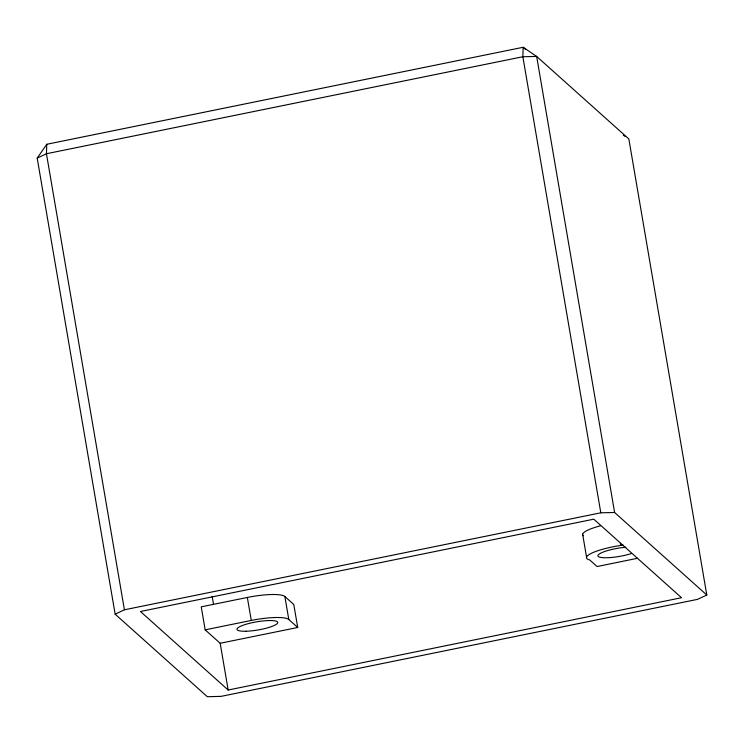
<?xml version="1.0" encoding="UTF-8"?>
<svg xmlns="http://www.w3.org/2000/svg" width="744" height="744" viewBox="0 0 744 744"><rect width="100%" height="100%" fill="white"/><g stroke="black" fill="none" stroke-linecap="round" stroke-linejoin="round"><path stroke-width="1.12" d="M46.76 144.28L46.444 153.738L124.406 609.801L115.153 614.191L37.2 158.128L46.76 144.28L523.162 47.281L536.656 56.432L628.847 138.961L706.8 595.023L697.5 599.366L221.098 696.365L207.344 696.719L115.153 614.191M37.2 158.128L46.444 153.738L522.855 56.739L536.656 56.432L614.609 512.495L706.8 595.023M124.406 609.801L600.808 512.802L614.609 512.495M220.178 643.272L297.712 627.48L293.778 604.491L284.859 596.502A32.466 6.473 -9.7 0 0 247.343 597.46L201.243 606.844L205.167 629.843L220.178 643.272L228.166 690.023L681.513 597.72L593.786 519.182L140.439 611.494L228.166 690.023M205.167 629.843L251.277 620.45A32.466 6.473 -9.7 0 1 288.793 619.501L297.712 627.48M637.543 558.288L597.06 566.537L589.713 559.953A32.466 6.473 -9.7 0 1 620.756 545.445L622.998 544.989M623.444 135.296L625.248 136.524M525.748 49.597L523.162 47.281L522.855 56.739L600.808 512.802M620.384 543.26L620.756 545.445M582.636 534.146L586.56 557.135M284.859 596.502L288.793 619.501M247.343 597.46L251.277 620.45M212.142 596.279L213.509 604.277M631.47 553.508A20.86 4.157 -9.7 0 1 598.185 556.363A20.86 4.157 -9.7 0 1 625.844 547.221M583.138 535.773A32.466 6.473 -9.7 0 1 600.557 525.766M245.929 631.238A20.693 4.129 -9.7 0 0 277.717 622.858A20.693 4.129 -9.7 0 0 248.422 623.602A20.693 4.129 -9.7 0 0 245.929 631.238"/></g></svg>
